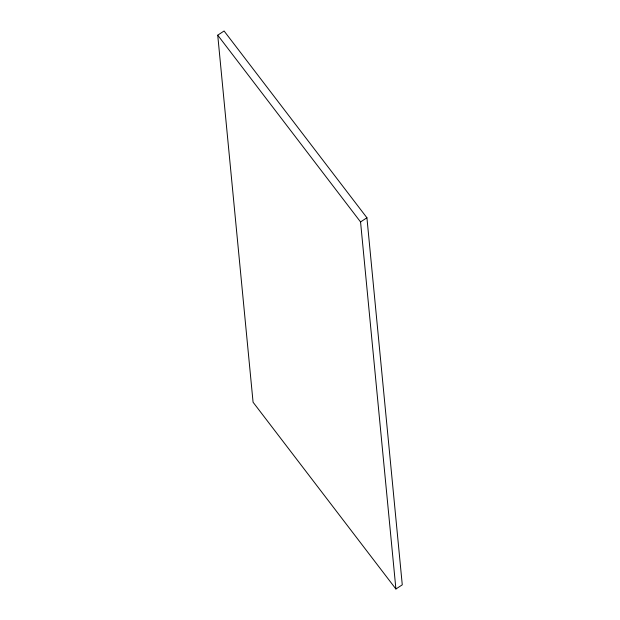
<?xml version="1.0" encoding="UTF-8"?>
<svg xmlns="http://www.w3.org/2000/svg" width="620" height="620" viewBox="0 0 620 620"><rect width="100%" height="100%" fill="white"/><g stroke="black" fill="none" stroke-linecap="round" stroke-linejoin="round"><path stroke-width="0.93" d="M217.728 35.177L224.091 31L366.924 217.767L402.271 584.823L395.909 589L253.076 402.233L217.728 35.177L360.561 221.945L395.909 589M360.561 221.945L366.924 217.767"/></g></svg>
